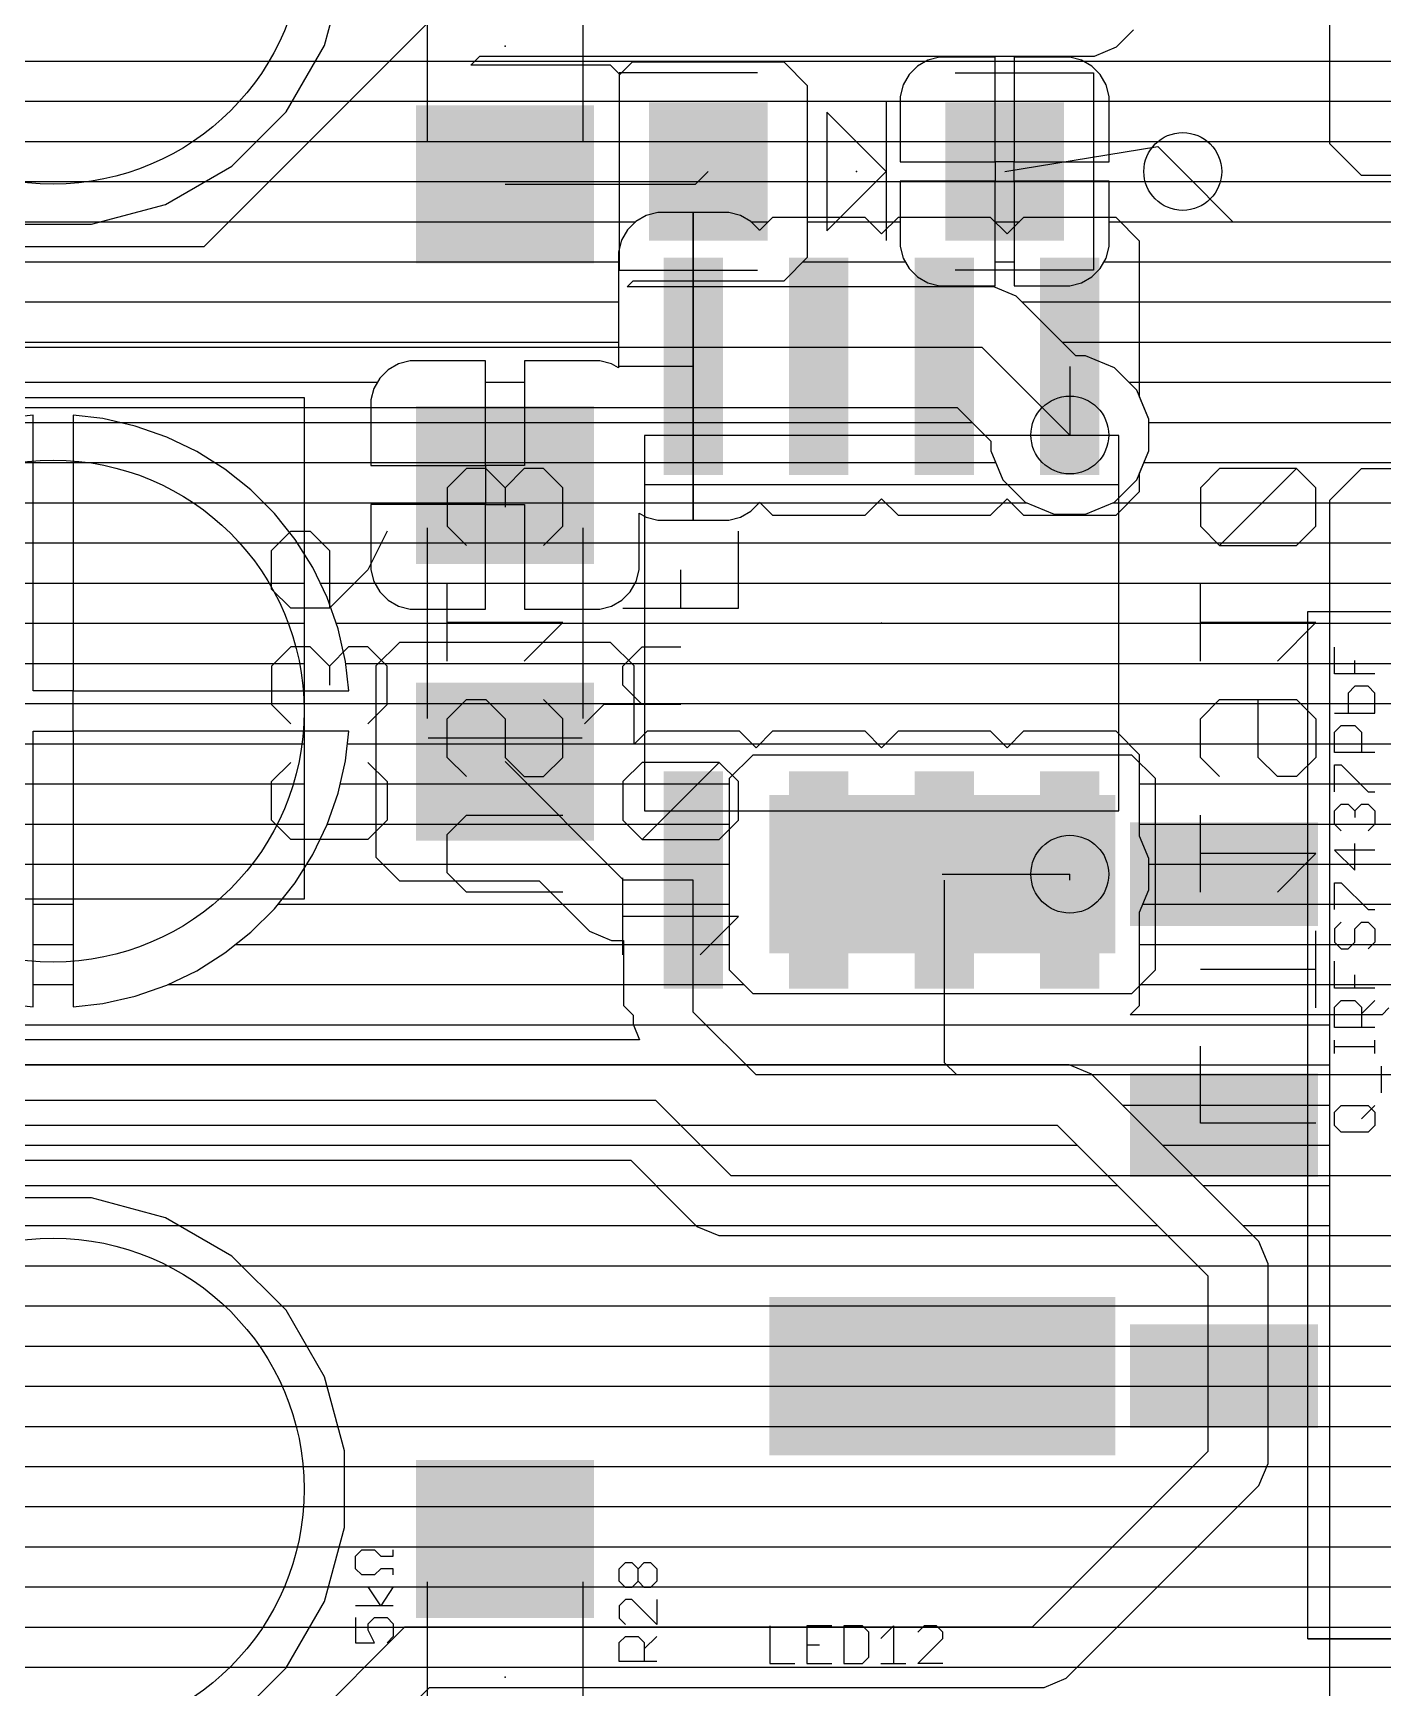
# Model space of a CAD drawing. Extents: x -0.64 to 6, y -0.15 to 7.8.
# Drawn here: x 0.462 to 1, y 3.976 to 4.635 of the extents above; entities that cross this region are included whole.
import ezdxf

# ---------------------------------------------------------------- set-up
doc = ezdxf.new("R2010")
doc.units = 0
for name, color, linetype in [('1', 22, 'CONTINUOUS'), ('16', 175, 'CONTINUOUS'), ('17', 82, 'CONTINUOUS'), ('18', 82, 'CONTINUOUS'), ('21', 253, 'CONTINUOUS'), ('23', 7, 'CONTINUOUS'), ('24', 7, 'CONTINUOUS'), ('25', 253, 'CONTINUOUS'), ('26', 253, 'CONTINUOUS'), ('27', 253, 'CONTINUOUS'), ('28', 253, 'CONTINUOUS'), ('51', 253, 'CONTINUOUS'), ('52', 253, 'CONTINUOUS')]:
    doc.layers.add(name, color=color, linetype=linetype)

# ---------------------------------------------------------------- blocks, each defined once
blk = doc.blocks.new('RECT')
blk.add_solid([(-0.5, -0.5), (0.5, -0.5), (-0.5, 0.5), (0.5, 0.5)])
blk = doc.blocks.new('ROUNDP')
blk.add_circle((0, 0), 0.5)
blk = doc.blocks.new('ROUNDV')
blk.add_circle((0, 0), 0.5)

msp = doc.modelspace()

# ---------------------------------------------------------------- linework, layer by layer
at = {"layer": '1'}
for p, q in [((0.9785, 5.098906), (0.9785, 4.591094)), ((0.63, 4.65), (0.53, 4.55)), ((0.893595, 4.629654), (0.900346, 4.636405)), ((0.884774, 4.626), (0.893595, 4.629654)), ((0.306, 4.624), (0.604, 4.624)), ((0.636319, 4.622378), (0.639941, 4.626)), ((0.69206, 4.622378), (0.636319, 4.622378)), ((0.637941, 4.624), (0.81791, 4.624)), ((0.639941, 4.626), (0.884774, 4.626)), ((0.695787, 4.618651), (0.69206, 4.622378)), ((0.700695, 4.623559), (0.695787, 4.618651)), ((0.761194, 4.623559), (0.700695, 4.623559)), ((0.770567, 4.614186), (0.761194, 4.623559)), ((0.818485, 4.624332), (0.814381, 4.621963)), ((0.823063, 4.625559), (0.818485, 4.624332)), ((0.845244, 4.625559), (0.823063, 4.625559)), ((0.845244, 4.583812), (0.845244, 4.625559)), ((0.845244, 4.624), (0.852866, 4.624)), ((0.852866, 4.625559), (0.852866, 4.583812)), ((0.875047, 4.625559), (0.852866, 4.625559)), ((0.879625, 4.624332), (0.875047, 4.625559)), ((0.883729, 4.621963), (0.879625, 4.624332)), ((0.880201, 4.624), (0.9785, 4.624)), ((0.811029, 4.618611), (0.80866, 4.614507)), ((0.814381, 4.621963), (0.811029, 4.618611)), ((0.887081, 4.618611), (0.883729, 4.621963)), ((0.88945, 4.614507), (0.887081, 4.618611)), ((0.770567, 4.545813), (0.770567, 4.614186)), ((0.80866, 4.614507), (0.807433, 4.609929)), ((0.807433, 4.609929), (0.807433, 4.583811)), ((0.890677, 4.609929), (0.88945, 4.614507)), ((0.890677, 4.583811), (0.890677, 4.609929)), ((0.322, 4.608), (0.588, 4.608)), ((0.770567, 4.608), (0.807433, 4.608)), ((0.845244, 4.608), (0.852866, 4.608)), ((0.890677, 4.608), (0.9785, 4.608)), ((0.338, 4.592), (0.572, 4.592)), ((0.770567, 4.592), (0.807433, 4.592)), ((0.845244, 4.592), (0.852866, 4.592)), ((0.849055, 4.58), (0.91, 4.59)), ((0.890677, 4.592), (0.9785, 4.592)), ((0.91, 4.59), (0.92, 4.58)), ((0.9785, 4.591094), (0.991094, 4.5785)), ((0.807433, 4.583811), (0.845243, 4.583811)), ((0.845243, 4.583811), (0.845243, 4.576189)), ((0.852866, 4.583812), (0.845244, 4.583812)), ((0.852867, 4.576189), (0.852867, 4.583811)), ((0.852867, 4.583811), (0.890677, 4.583811)), ((0.354, 4.576), (0.556, 4.576)), ((0.725827, 4.574882), (0.730945, 4.58)), ((0.770567, 4.576), (0.807433, 4.576)), ((0.845243, 4.576189), (0.807433, 4.576189)), ((0.807433, 4.576189), (0.807433, 4.550071)), ((0.845244, 4.534441), (0.845244, 4.576188)), ((0.845244, 4.576188), (0.852866, 4.576188)), ((0.845244, 4.576), (0.852866, 4.576)), ((0.852866, 4.576188), (0.852866, 4.534441)), ((0.890677, 4.576189), (0.852867, 4.576189)), ((0.890677, 4.550071), (0.890677, 4.576189)), ((0.890677, 4.576), (1.398702, 4.576)), ((0.991094, 4.5785), (1.400997, 4.5785)), ((0.65, 4.574882), (0.725827, 4.574882)), ((0.37, 4.56), (0.54, 4.56)), ((0.770567, 4.56), (0.807433, 4.56)), ((0.845244, 4.56), (0.852866, 4.56)), ((0.890677, 4.56), (1.395386, 4.56)), ((0.53, 4.55), (0.38, 4.55)), ((0.807433, 4.550071), (0.80866, 4.545493)), ((0.88945, 4.545493), (0.890677, 4.550071)), ((0.761194, 4.536441), (0.770567, 4.545813)), ((0.768753, 4.544), (0.809522, 4.544)), ((0.80866, 4.545493), (0.811029, 4.541389)), ((0.845244, 4.544), (0.852866, 4.544)), ((0.887081, 4.541389), (0.88945, 4.545493)), ((0.888588, 4.544), (1.395386, 4.544)), ((0.698674, 4.534), (0.701116, 4.536441)), ((0.701116, 4.536441), (0.761194, 4.536441)), ((0.811029, 4.541389), (0.814381, 4.538037)), ((0.814381, 4.538037), (0.818485, 4.535668)), ((0.879625, 4.535668), (0.883729, 4.538037)), ((0.883729, 4.538037), (0.887081, 4.541389)), ((0.844774, 4.534), (0.698674, 4.534)), ((0.818485, 4.535668), (0.823063, 4.534441)), ((0.823063, 4.534441), (0.845244, 4.534441)), ((0.853595, 4.530346), (0.844774, 4.534)), ((0.852866, 4.534441), (0.875047, 4.534441)), ((0.877441, 4.5065), (0.853595, 4.530346)), ((0.875047, 4.534441), (0.879625, 4.535668)), ((0.855941, 4.528), (1.437133, 4.528)), ((0.871941, 4.512), (1.395386, 4.512)), ((0.16, 4.51), (0.84, 4.51)), ((0.84, 4.51), (0.875, 4.475)), ((0.881266, 4.5065), (0.877441, 4.5065)), ((0.892843, 4.501704), (0.881266, 4.5065)), ((0.901704, 4.492843), (0.892843, 4.501704)), ((0.898548, 4.496), (1.395386, 4.496)), ((0.9065, 4.481266), (0.901704, 4.492843)), ((0.155226, 4.486), (0.830059, 4.486)), ((0.830059, 4.486), (0.8435, 4.472559)), ((0.462, 4.482845), (0.450203, 4.481516)), ((0.462, 4.373), (0.462, 4.482845)), ((0.462, 4.48), (0.478, 4.48)), ((0.478, 4.482845), (0.478, 4.373)), ((0.489797, 4.481516), (0.478, 4.482845)), ((0.502718, 4.478567), (0.489797, 4.481516)), ((0.496439, 4.48), (0.836059, 4.48)), ((0.515228, 4.474189), (0.502718, 4.478567)), ((0.9065, 4.468734), (0.9065, 4.481266)), ((0.9065, 4.48), (1.402616, 4.48)), ((0.527169, 4.468439), (0.515228, 4.474189)), ((0.8435, 4.472559), (0.8435, 4.468734)), ((0.462, 4.464), (0.478, 4.464)), ((0.538391, 4.461388), (0.527169, 4.468439)), ((0.534233, 4.464), (0.845461, 4.464)), ((0.8435, 4.468734), (0.848296, 4.457157)), ((0.901704, 4.457157), (0.9065, 4.468734)), ((0.904539, 4.464), (1.579, 4.464)), ((0.548753, 4.453124), (0.538391, 4.461388)), ((0.991094, 4.4615), (0.9785, 4.448906)), ((1.448906, 4.4615), (0.991094, 4.4615)), ((0.558124, 4.443753), (0.548753, 4.453124)), ((0.848296, 4.457157), (0.857157, 4.448296)), ((0.892843, 4.448296), (0.901704, 4.457157)), ((0.462, 4.448), (0.478, 4.448)), ((0.553877, 4.448), (0.85787, 4.448)), ((0.857157, 4.448296), (0.868734, 4.4435)), ((0.881266, 4.4435), (0.892843, 4.448296)), ((0.89213, 4.448), (0.9785, 4.448)), ((0.9785, 4.448906), (0.9785, 3.941094)), ((0.566388, 4.433391), (0.558124, 4.443753)), ((0.868734, 4.4435), (0.881266, 4.4435)), ((0.462, 4.432), (0.478, 4.432)), ((0.573439, 4.422169), (0.566388, 4.433391)), ((0.567262, 4.432), (0.9785, 4.432)), ((0.579189, 4.410228), (0.573439, 4.422169)), ((0.462, 4.416), (0.478, 4.416)), ((0.57641, 4.416), (0.9785, 4.416)), ((0.583567, 4.397718), (0.579189, 4.410228)), ((0.462, 4.4), (0.478, 4.4)), ((0.582768, 4.4), (0.9785, 4.4)), ((0.586516, 4.384797), (0.583567, 4.397718)), ((0.587845, 4.373), (0.586516, 4.384797)), ((0.462, 4.384), (0.478, 4.384)), ((0.586606, 4.384), (0.9785, 4.384)), ((0.478, 4.373), (0.462, 4.373)), ((0.478, 4.357), (0.478, 4.373)), ((0.478, 4.373), (0.587845, 4.373)), ((0.478, 4.368), (0.9785, 4.368)), ((0.462, 4.247155), (0.462, 4.356999)), ((0.462, 4.356999), (0.478, 4.356999)), ((0.462, 4.352), (0.478, 4.352)), ((0.587845, 4.357), (0.478, 4.357)), ((0.478, 4.356999), (0.478, 4.247155)), ((0.586516, 4.345203), (0.587845, 4.357)), ((0.587282, 4.352), (0.9785, 4.352)), ((0.583567, 4.332282), (0.586516, 4.345203)), ((0.748687, 4.347496), (0.739315, 4.338123)), ((0.899738, 4.347496), (0.748687, 4.347496)), ((0.90911, 4.338123), (0.899738, 4.347496)), ((0.462, 4.336), (0.478, 4.336)), ((0.579189, 4.319772), (0.583567, 4.332282)), ((0.584415, 4.336), (0.739315, 4.336)), ((0.739315, 4.338123), (0.739315, 4.261876)), ((0.90911, 4.261876), (0.90911, 4.338123)), ((0.90911, 4.336), (0.9785, 4.336)), ((0.462, 4.32), (0.478, 4.32)), ((0.573439, 4.307831), (0.579189, 4.319772)), ((0.579269, 4.32), (0.739315, 4.32)), ((0.90911, 4.32), (0.9785, 4.32)), ((0.566388, 4.296609), (0.573439, 4.307831)), ((0.462, 4.304), (0.478, 4.304)), ((0.571032, 4.304), (0.739315, 4.304)), ((0.824213, 4.3), (0.875, 4.3)), ((0.90911, 4.304), (0.9785, 4.304)), ((0.558124, 4.286247), (0.566388, 4.296609)), ((0.462, 4.288), (0.478, 4.288)), ((0.548753, 4.276876), (0.558124, 4.286247)), ((0.559522, 4.288), (0.739315, 4.288)), ((0.90911, 4.288), (0.9785, 4.288)), ((0.538391, 4.268612), (0.548753, 4.276876)), ((0.462, 4.272), (0.478, 4.272)), ((0.527169, 4.261561), (0.538391, 4.268612)), ((0.542639, 4.272), (0.739315, 4.272)), ((0.90911, 4.272), (0.9785, 4.272)), ((0.515228, 4.25581), (0.527169, 4.261561)), ((0.739315, 4.261876), (0.748687, 4.252504)), ((0.899738, 4.252504), (0.90911, 4.261876)), ((0.462, 4.256), (0.478, 4.256)), ((0.502718, 4.251433), (0.515228, 4.25581)), ((0.515621, 4.256), (0.745191, 4.256)), ((0.903234, 4.256), (0.9785, 4.256)), ((0.450203, 4.248484), (0.462, 4.247155)), ((0.478, 4.247155), (0.489797, 4.248484)), ((0.489797, 4.248484), (0.502718, 4.251433)), ((0.748687, 4.252504), (0.899738, 4.252504)), ((0.043089, 4.24), (0.9785, 4.24)), ((0.04307, 4.224), (0.9785, 4.224)), ((0.874774, 4.224), (0.385226, 4.224)), ((0.883595, 4.220346), (0.874774, 4.224)), ((0.950346, 4.153595), (0.883595, 4.220346)), ((0.895941, 4.208), (0.9785, 4.208)), ((0.39, 4.2), (0.87, 4.2)), ((0.87, 4.2), (0.93, 4.14)), ((0.382, 4.192), (0.878, 4.192)), ((0.911941, 4.192), (0.9785, 4.192)), ((0.366, 4.176), (0.894, 4.176)), ((0.927941, 4.176), (0.9785, 4.176)), ((0.35, 4.16), (0.91, 4.16)), ((0.943941, 4.16), (0.9785, 4.16)), ((0.954, 4.144774), (0.950346, 4.153595)), ((0.334, 4.144), (0.926, 4.144)), ((0.954, 4.065226), (0.954, 4.144774)), ((0.954, 4.144), (0.9785, 4.144)), ((0.93, 4.14), (0.93, 4.07)), ((0.318, 4.128), (0.93, 4.128)), ((0.954, 4.128), (0.9785, 4.128)), ((0.302, 4.112), (0.93, 4.112)), ((0.954, 4.112), (0.9785, 4.112)), ((0.29, 4.096), (0.93, 4.096)), ((0.954, 4.096), (0.9785, 4.096)), ((0.29, 4.08), (0.93, 4.08)), ((0.954, 4.08), (0.9785, 4.08)), ((0.93, 4.07), (0.86, 4)), ((0.29, 4.064), (0.924, 4.064)), ((0.950346, 4.056405), (0.954, 4.065226)), ((0.953492, 4.064), (0.9785, 4.064)), ((0.880346, 3.986405), (0.950346, 4.056405)), ((0.29, 4.048), (0.908, 4.048)), ((0.941941, 4.048), (0.9785, 4.048)), ((0.29, 4.032), (0.892, 4.032)), ((0.925941, 4.032), (0.9785, 4.032)), ((0.29, 4.016), (0.876, 4.016)), ((0.909941, 4.016), (0.9785, 4.016)), ((0.3, 4), (0.86, 4)), ((0.61, 4), (0.54, 3.93)), ((0.86, 4), (0.61, 4)), ((0.893941, 4), (0.9785, 4)), ((0.316, 3.984), (0.594, 3.984)), ((0.873595, 3.979654), (0.880346, 3.986405)), ((0.877941, 3.984), (0.9785, 3.984)), ((0.616319, 3.972378), (0.619941, 3.976)), ((0.619941, 3.976), (0.864774, 3.976)), ((0.864774, 3.976), (0.873595, 3.979654))]:
    msp.add_line(p, q, dxfattribs=at)
at = {"layer": '16'}
for p, q in [((0.578095, 4.630226), (0.586, 4.659728)), ((0.562823, 4.603774), (0.578095, 4.630226)), ((0.5745, 4.624), (3.266, 4.624)), ((0.541226, 4.582177), (0.562823, 4.603774)), ((0.565263, 4.608), (3.266, 4.608)), ((0.551049, 4.592), (3.266, 4.592)), ((0.514774, 4.566905), (0.541226, 4.582177)), ((0.530527, 4.576), (3.266, 4.576)), ((0.92, 4.58), (0.94, 4.56)), ((0.485272, 4.559), (0.514774, 4.566905)), ((0.710819, 4.563669), (0.706241, 4.562443)), ((0.724999, 4.563669), (0.710819, 4.563669)), ((0.724999, 4.502363), (0.724999, 4.563669)), ((0.739181, 4.563669), (0.725, 4.563669)), ((0.725, 4.563669), (0.725, 4.502363)), ((0.743759, 4.562443), (0.739181, 4.563669)), ((0.454728, 4.559), (0.485272, 4.559)), ((0.489004, 4.56), (0.702064, 4.56)), ((0.698785, 4.556721), (0.696416, 4.552617)), ((0.702137, 4.560073), (0.698785, 4.556721)), ((0.706241, 4.562443), (0.702137, 4.560073)), ((0.724999, 4.56), (0.725, 4.56)), ((0.747863, 4.560073), (0.743759, 4.562443)), ((0.751215, 4.556721), (0.747863, 4.560073)), ((0.747936, 4.56), (0.754892, 4.56)), ((0.751361, 4.556468), (0.751215, 4.556721)), ((0.756562, 4.561669), (0.751361, 4.556468)), ((0.793438, 4.561669), (0.756562, 4.561669)), ((0.8, 4.555108), (0.793438, 4.561669)), ((0.795108, 4.56), (0.804892, 4.56)), ((0.806562, 4.561669), (0.8, 4.555108)), ((0.843438, 4.561669), (0.806562, 4.561669)), ((0.85, 4.555108), (0.843438, 4.561669)), ((0.845108, 4.56), (0.854892, 4.56)), ((0.856562, 4.561669), (0.85, 4.555108)), ((0.893438, 4.561669), (0.856562, 4.561669)), ((0.902811, 4.552297), (0.893438, 4.561669)), ((0.895108, 4.56), (3.266, 4.56)), ((0.696416, 4.552617), (0.695189, 4.548039)), ((0.902811, 4.490172), (0.902811, 4.552297)), ((0.074, 4.544), (0.695189, 4.544)), ((0.695189, 4.548039), (0.695189, 4.502363)), ((0.724999, 4.544), (0.725, 4.544)), ((0.902811, 4.544), (3.266, 4.544)), ((0.074, 4.528), (0.695189, 4.528)), ((0.724999, 4.528), (0.725, 4.528)), ((0.902811, 4.528), (3.266, 4.528)), ((0.074, 4.512), (0.695189, 4.512)), ((0.724999, 4.512), (0.725, 4.512)), ((0.902811, 4.512), (3.266, 4.512)), ((0.612197, 4.504614), (0.607619, 4.503387)), ((0.642252, 4.504614), (0.612197, 4.504614)), ((0.642252, 4.462867), (0.642252, 4.504614)), ((0.687803, 4.504614), (0.657748, 4.504614)), ((0.657748, 4.504614), (0.657748, 4.462867)), ((0.692381, 4.503387), (0.687803, 4.504614)), ((0.600163, 4.497666), (0.597794, 4.493562)), ((0.603515, 4.501018), (0.600163, 4.497666)), ((0.607619, 4.503387), (0.603515, 4.501018)), ((0.695189, 4.501766), (0.692381, 4.503387)), ((0.695189, 4.502363), (0.724999, 4.502363)), ((0.724999, 4.502361), (0.695189, 4.502361)), ((0.695189, 4.502361), (0.695189, 4.501766)), ((0.725, 4.502363), (0.724999, 4.502363)), ((0.724999, 4.502363), (0.724999, 4.502361)), ((0.724999, 4.441055), (0.724999, 4.502361)), ((0.724999, 4.502361), (0.725, 4.502361)), ((0.725, 4.502361), (0.725, 4.441055)), ((0.875, 4.502362), (0.875, 4.475)), ((0.074, 4.496), (0.599201, 4.496)), ((0.597794, 4.493562), (0.596567, 4.488984)), ((0.642252, 4.496), (0.657748, 4.496)), ((0.724999, 4.496), (0.725, 4.496)), ((0.902811, 4.496), (3.266, 4.496)), ((0.09, 4.49), (0.57, 4.49)), ((0.57, 4.49), (0.57, 4.29)), ((0.596567, 4.488984), (0.596567, 4.462866)), ((0.9065, 4.481266), (0.902811, 4.490172)), ((0.09, 4.48), (0.57, 4.48)), ((0.462, 4.482845), (0.450203, 4.481516)), ((0.462, 4.373), (0.462, 4.482845)), ((0.462, 4.48), (0.478, 4.48)), ((0.478, 4.482845), (0.478, 4.373)), ((0.489797, 4.481516), (0.478, 4.482845)), ((0.502718, 4.478567), (0.489797, 4.481516)), ((0.496439, 4.48), (0.596567, 4.48)), ((0.515228, 4.474189), (0.502718, 4.478567)), ((0.642252, 4.48), (0.657748, 4.48)), ((0.724999, 4.48), (0.725, 4.48)), ((0.9065, 4.468734), (0.9065, 4.481266)), ((0.9065, 4.48), (3.266, 4.48)), ((0.527169, 4.468439), (0.515228, 4.474189)), ((0.09, 4.464), (0.57, 4.464)), ((0.462, 4.464), (0.478, 4.464)), ((0.538391, 4.461388), (0.527169, 4.468439)), ((0.534233, 4.464), (0.596567, 4.464)), ((0.642252, 4.464), (0.657748, 4.464)), ((0.724999, 4.464), (0.725, 4.464)), ((0.902811, 4.459828), (0.9065, 4.468734)), ((0.904539, 4.464), (3.266, 4.464)), ((0.548753, 4.453124), (0.538391, 4.461388)), ((0.596567, 4.462866), (0.642251, 4.462866)), ((0.642251, 4.462866), (0.642251, 4.44737)), ((0.657748, 4.462867), (0.642252, 4.462867)), ((0.902811, 4.452428), (0.902811, 4.459828)), ((0.558124, 4.443753), (0.548753, 4.453124)), ((0.893438, 4.443055), (0.902811, 4.452428)), ((0.09, 4.448), (0.57, 4.448)), ((0.462, 4.448), (0.478, 4.448)), ((0.553877, 4.448), (0.642251, 4.448)), ((0.642251, 4.44737), (0.596567, 4.44737)), ((0.596567, 4.44737), (0.596567, 4.421252)), ((0.642252, 4.405622), (0.642252, 4.447369)), ((0.642252, 4.447369), (0.657748, 4.447369)), ((0.657748, 4.447369), (0.657748, 4.405622)), ((0.724999, 4.448), (0.725, 4.448)), ((0.743759, 4.442282), (0.747863, 4.444651)), ((0.747863, 4.444651), (0.751215, 4.448003)), ((0.751212, 4.448), (0.751617, 4.448)), ((0.751215, 4.448003), (0.751361, 4.448256)), ((0.751361, 4.448256), (0.756562, 4.443055)), ((0.793438, 4.443055), (0.8, 4.449617)), ((0.798383, 4.448), (0.801617, 4.448)), ((0.8, 4.449617), (0.806562, 4.443055)), ((0.843438, 4.443055), (0.85, 4.449617)), ((0.848383, 4.448), (0.851617, 4.448)), ((0.85, 4.449617), (0.856562, 4.443055)), ((0.898383, 4.448), (3.266, 4.448)), ((0.566388, 4.433391), (0.558124, 4.443753)), ((0.703433, 4.421252), (0.703433, 4.443903)), ((0.703433, 4.443903), (0.706241, 4.442282)), ((0.706241, 4.442282), (0.710819, 4.441055)), ((0.710819, 4.441055), (0.724999, 4.441055)), ((0.725, 4.441055), (0.739181, 4.441055)), ((0.739181, 4.441055), (0.743759, 4.442282)), ((0.756562, 4.443055), (0.793438, 4.443055)), ((0.806562, 4.443055), (0.843438, 4.443055)), ((0.856562, 4.443055), (0.893438, 4.443055)), ((0.09, 4.432), (0.57, 4.432)), ((0.462, 4.432), (0.478, 4.432)), ((0.573439, 4.422169), (0.566388, 4.433391)), ((0.567262, 4.432), (0.596567, 4.432)), ((0.642252, 4.432), (0.657748, 4.432)), ((0.703433, 4.432), (3.266, 4.432)), ((0.579189, 4.410228), (0.573439, 4.422169)), ((0.596567, 4.421252), (0.597794, 4.416674)), ((0.702206, 4.416674), (0.703433, 4.421252)), ((0.09, 4.416), (0.57, 4.416)), ((0.462, 4.416), (0.478, 4.416)), ((0.57641, 4.416), (0.598183, 4.416)), ((0.597794, 4.416674), (0.600163, 4.41257)), ((0.600163, 4.41257), (0.603515, 4.409218)), ((0.642252, 4.416), (0.657748, 4.416)), ((0.696485, 4.409218), (0.699837, 4.41257)), ((0.699837, 4.41257), (0.702206, 4.416674)), ((0.701817, 4.416), (3.266, 4.416)), ((0.583567, 4.397718), (0.579189, 4.410228)), ((0.603515, 4.409218), (0.607619, 4.406849)), ((0.607619, 4.406849), (0.612197, 4.405622)), ((0.612197, 4.405622), (0.642252, 4.405622)), ((0.657748, 4.405622), (0.687803, 4.405622)), ((0.687803, 4.405622), (0.692381, 4.406849)), ((0.692381, 4.406849), (0.696485, 4.409218)), ((0.09, 4.4), (0.57, 4.4)), ((0.462, 4.4), (0.478, 4.4)), ((0.582768, 4.4), (3.266, 4.4)), ((0.586516, 4.384797), (0.583567, 4.397718)), ((0.607939, 4.392378), (0.598567, 4.383005)), ((0.69206, 4.392378), (0.607939, 4.392378)), ((0.701433, 4.383005), (0.69206, 4.392378)), ((0.587845, 4.373), (0.586516, 4.384797)), ((0.09, 4.384), (0.57, 4.384)), ((0.462, 4.384), (0.478, 4.384)), ((0.586606, 4.384), (0.599562, 4.384)), ((0.598567, 4.383005), (0.598567, 4.306758)), ((0.700438, 4.384), (3.266, 4.384)), ((0.701433, 4.351816), (0.701433, 4.383005)), ((0.478, 4.373), (0.462, 4.373)), ((0.478, 4.357), (0.478, 4.373)), ((0.478, 4.373), (0.587845, 4.373)), ((0.09, 4.368), (0.57, 4.368)), ((0.478, 4.368), (0.598567, 4.368)), ((0.701433, 4.368), (3.266, 4.368)), ((0.09, 4.352), (0.57, 4.352)), ((0.462, 4.247155), (0.462, 4.356999)), ((0.462, 4.356999), (0.478, 4.356999)), ((0.462, 4.352), (0.478, 4.352)), ((0.587845, 4.357), (0.478, 4.357)), ((0.478, 4.356999), (0.478, 4.247155)), ((0.586516, 4.345203), (0.587845, 4.357)), ((0.587282, 4.352), (0.598567, 4.352)), ((0.706562, 4.356945), (0.701433, 4.351816)), ((0.701433, 4.352), (0.701617, 4.352)), ((0.743438, 4.356945), (0.706562, 4.356945)), ((0.75, 4.350383), (0.743438, 4.356945)), ((0.748383, 4.352), (0.751617, 4.352)), ((0.756562, 4.356945), (0.75, 4.350383)), ((0.793438, 4.356945), (0.756562, 4.356945)), ((0.8, 4.350383), (0.793438, 4.356945)), ((0.798383, 4.352), (0.801617, 4.352)), ((0.806562, 4.356945), (0.8, 4.350383)), ((0.843438, 4.356945), (0.806562, 4.356945)), ((0.85, 4.350383), (0.843438, 4.356945)), ((0.848383, 4.352), (0.851617, 4.352)), ((0.856562, 4.356945), (0.85, 4.350383)), ((0.893438, 4.356945), (0.856562, 4.356945)), ((0.902811, 4.347572), (0.893438, 4.356945)), ((0.898383, 4.352), (2.084688, 4.352)), ((0.583567, 4.332282), (0.586516, 4.345203)), ((0.902811, 4.315172), (0.902811, 4.347572)), ((0.697244, 4.297638), (0.65, 4.344882)), ((0.09, 4.336), (0.57, 4.336)), ((0.462, 4.336), (0.478, 4.336)), ((0.579189, 4.319772), (0.583567, 4.332282)), ((0.584415, 4.336), (0.598567, 4.336)), ((0.902811, 4.336), (2.063786, 4.336)), ((0.09, 4.32), (0.57, 4.32)), ((0.462, 4.32), (0.478, 4.32)), ((0.573439, 4.307831), (0.579189, 4.319772)), ((0.579269, 4.32), (0.598567, 4.32)), ((0.902811, 4.32), (2.055067, 4.32)), ((0.9065, 4.306266), (0.902811, 4.315172)), ((0.566388, 4.296609), (0.573439, 4.307831)), ((0.598567, 4.306758), (0.607939, 4.297386)), ((0.9065, 4.293734), (0.9065, 4.306266)), ((0.09, 4.304), (0.57, 4.304)), ((0.462, 4.304), (0.478, 4.304)), ((0.571032, 4.304), (0.601325, 4.304)), ((0.875, 4.297638), (0.875, 4.3)), ((0.9065, 4.304), (2.0515, 4.304)), ((0.558124, 4.286247), (0.566388, 4.296609)), ((0.607939, 4.297386), (0.663555, 4.297386)), ((0.663555, 4.297386), (0.683649, 4.277292)), ((0.725, 4.297638), (0.697244, 4.297638)), ((0.725, 4.245), (0.725, 4.297638)), ((0.825, 4.297638), (0.825, 4.225)), ((0.902811, 4.284828), (0.9065, 4.293734)), ((0.57, 4.29), (0.103941, 4.29)), ((0.462, 4.288), (0.478, 4.288)), ((0.548753, 4.276876), (0.558124, 4.286247)), ((0.559522, 4.288), (0.672941, 4.288)), ((0.904125, 4.288), (2.051754, 4.288)), ((0.902811, 4.247703), (0.902811, 4.284828)), ((0.538391, 4.268612), (0.548753, 4.276876)), ((0.683649, 4.277292), (0.69247, 4.273638)), ((0.69247, 4.273638), (0.697189, 4.273638)), ((0.697189, 4.273638), (0.697189, 4.247703)), ((0.462, 4.272), (0.478, 4.272)), ((0.527169, 4.261561), (0.538391, 4.268612)), ((0.542639, 4.272), (0.697189, 4.272)), ((0.902811, 4.272), (2.058381, 4.272)), ((0.515228, 4.25581), (0.527169, 4.261561)), ((0.462, 4.256), (0.478, 4.256)), ((0.502718, 4.251433), (0.515228, 4.25581)), ((0.515621, 4.256), (0.697189, 4.256)), ((0.902811, 4.256), (2.071786, 4.256)), ((0.450203, 4.248484), (0.462, 4.247155)), ((0.478, 4.247155), (0.489797, 4.248484)), ((0.489797, 4.248484), (0.502718, 4.251433)), ((0.697189, 4.247703), (0.701, 4.243892)), ((0.899107, 4.244), (0.902811, 4.247703)), ((1.002157, 4.246704), (0.999452, 4.244)), ((0.153941, 4.24), (0.701094, 4.24)), ((0.701, 4.243892), (0.701, 4.240226)), ((0.701, 4.240226), (0.703579, 4.234)), ((0.75, 4.22), (0.725, 4.245)), ((0.999452, 4.244), (0.899107, 4.244)), ((0.703579, 4.234), (0.159941, 4.234)), ((0.83, 4.22), (0.75, 4.22)), ((0.825, 4.225), (0.83, 4.22)), ((1.02, 4.22), (0.83, 4.22)), ((0.15, 4.21), (0.71, 4.21)), ((0.71, 4.21), (0.74, 4.18)), ((0.145226, 4.186), (0.700059, 4.186)), ((0.700059, 4.186), (0.719654, 4.166405)), ((0.044, 4.176), (0.710059, 4.176)), ((0.74, 4.18), (1.464, 4.18)), ((0.485272, 4.171), (0.454728, 4.171)), ((0.514774, 4.163095), (0.485272, 4.171)), ((0.541226, 4.147823), (0.514774, 4.163095)), ((0.719654, 4.166405), (0.726405, 4.159654)), ((0.520134, 4.16), (0.726059, 4.16)), ((0.726405, 4.159654), (0.735226, 4.156)), ((0.735226, 4.156), (1.454059, 4.156)), ((0.562823, 4.126226), (0.541226, 4.147823)), ((0.545049, 4.144), (1.466059, 4.144)), ((0.561049, 4.128), (1.482059, 4.128)), ((0.578095, 4.099774), (0.562823, 4.126226)), ((0.571036, 4.112), (1.498059, 4.112)), ((0.586, 4.070272), (0.578095, 4.099774)), ((0.579106, 4.096), (1.514059, 4.096)), ((0.583393, 4.08), (1.530059, 4.08)), ((0.586, 4.039728), (0.586, 4.070272)), ((0.586, 4.064), (1.546059, 4.064)), ((0.586, 4.048), (1.562059, 4.048)), ((0.578095, 4.010226), (0.586, 4.039728)), ((0.583929, 4.032), (1.578059, 4.032)), ((0.579642, 4.016), (1.594059, 4.016)), ((0.562823, 3.983774), (0.578095, 4.010226)), ((0.572191, 4), (1.599946, 4)), ((0.541226, 3.962177), (0.562823, 3.983774)), ((0.562953, 3.984), (3.266, 3.984))]:
    msp.add_line(p, q, dxfattribs=at)
at = {"layer": '21'}
for p, q in [((0.75063, 4.61937), (0.695512, 4.61937)), ((0.695512, 4.61937), (0.695512, 4.54063)), ((0.82937, 4.61937), (0.884488, 4.61937)), ((0.884488, 4.61937), (0.884488, 4.54063)), ((0.801811, 4.58), (0.778189, 4.603622)), ((0.778189, 4.603622), (0.778189, 4.556378)), ((0.801811, 4.607559), (0.801811, 4.58)), ((0.778189, 4.556378), (0.801811, 4.58)), ((0.801811, 4.58), (0.801811, 4.552441)), ((0.695512, 4.54063), (0.75063, 4.54063)), ((0.884488, 4.54063), (0.82937, 4.54063)), ((0.969882, 3.995276), (0.969882, 4.404724)), ((0.969882, 4.404724), (1.025, 4.404724)), ((0.969882, 3.995276), (1.025, 3.995276))]:
    msp.add_line(p, q, dxfattribs=at)
at = {"layer": '23'}
for p in [(0.65, 4.63), (0.79, 4.58), (0.65, 3.98)]:
    msp.add_point(p, dxfattribs=at)
at = {"layer": '24'}
for p in [(0.65, 4.4), (0.8, 4.4)]:
    msp.add_point(p, dxfattribs=at)
at = {"layer": '25'}
for p, q in [((0.695487, 4.023274), (0.697989, 4.025776)), ((0.695487, 4.018269), (0.695487, 4.023274)), ((0.697989, 4.025776), (0.700492, 4.025776)), ((0.700492, 4.025776), (0.702994, 4.023274)), ((0.702994, 4.023274), (0.705496, 4.025776)), ((0.702994, 4.018269), (0.702994, 4.023274)), ((0.705496, 4.025776), (0.707998, 4.025776)), ((0.707998, 4.025776), (0.7105, 4.023274)), ((0.7105, 4.023274), (0.7105, 4.018269)), ((0.697989, 4.015767), (0.695487, 4.018269)), ((0.700492, 4.015767), (0.697989, 4.015767)), ((0.702994, 4.018269), (0.700492, 4.015767)), ((0.705496, 4.015767), (0.702994, 4.018269)), ((0.707998, 4.015767), (0.705496, 4.015767)), ((0.7105, 4.018269), (0.707998, 4.015767)), ((0.697989, 4.011043), (0.695487, 4.008541)), ((0.700492, 4.011043), (0.697989, 4.011043)), ((0.7105, 4.001035), (0.700492, 4.011043)), ((0.7105, 4.011043), (0.7105, 4.001035)), ((0.695487, 4.008541), (0.695487, 4.003537)), ((0.695487, 4.003537), (0.697989, 4.001035)), ((0.695487, 3.993809), (0.697989, 3.996311)), ((0.697989, 3.996311), (0.702994, 3.996311)), ((0.702994, 3.996311), (0.705496, 3.993809)), ((0.705496, 3.991306), (0.7105, 3.996311)), ((0.7555, 4.000513), (0.7555, 3.9855)), ((0.780241, 4.000513), (0.770233, 4.000513)), ((0.770233, 4.000513), (0.770233, 3.9855)), ((0.784965, 4.000513), (0.784965, 3.9855)), ((0.792471, 4.000513), (0.784965, 4.000513)), ((0.794974, 3.998011), (0.792471, 4.000513)), ((0.794974, 3.988002), (0.794974, 3.998011)), ((0.799698, 3.995508), (0.804702, 4.000513)), ((0.804702, 4.000513), (0.804702, 3.9855)), ((0.816932, 4.000513), (0.81443, 3.998011)), ((0.821937, 4.000513), (0.816932, 4.000513)), ((0.824439, 3.998011), (0.821937, 4.000513)), ((0.824439, 3.995508), (0.824439, 3.998011)), ((0.695487, 3.986302), (0.695487, 3.993809)), ((0.705496, 3.993809), (0.705496, 3.986302)), ((0.770233, 3.993006), (0.775237, 3.993006)), ((0.81443, 3.9855), (0.824439, 3.995508)), ((0.7105, 3.986302), (0.695487, 3.986302)), ((0.7555, 3.9855), (0.765508, 3.9855)), ((0.770233, 3.9855), (0.780241, 3.9855)), ((0.784965, 3.9855), (0.792471, 3.9855)), ((0.792471, 3.9855), (0.794974, 3.988002)), ((0.799698, 3.9855), (0.809706, 3.9855)), ((0.824439, 3.9855), (0.81443, 3.9855))]:
    msp.add_line(p, q, dxfattribs=at)
at = {"layer": '26'}
for p, q in [((0.634673, 4.461653), (0.627, 4.45398)), ((0.642346, 4.461653), (0.634673, 4.461653)), ((0.65002, 4.45398), (0.642346, 4.461653)), ((0.657693, 4.461653), (0.65002, 4.45398)), ((0.665366, 4.461653), (0.657693, 4.461653)), ((0.673039, 4.45398), (0.665366, 4.461653)), ((0.627, 4.45398), (0.627, 4.438633)), ((0.65002, 4.45398), (0.65002, 4.446307)), ((0.673039, 4.438633), (0.673039, 4.45398)), ((0.627, 4.438633), (0.634673, 4.43096)), ((0.665366, 4.43096), (0.673039, 4.438633)), ((0.557, 4.42898), (0.564673, 4.436653)), ((0.564673, 4.436653), (0.572346, 4.436653)), ((0.572346, 4.436653), (0.58002, 4.42898)), ((0.603039, 4.436653), (0.595366, 4.421307)), ((0.557, 4.413634), (0.557, 4.42898)), ((0.58002, 4.42898), (0.58002, 4.405961)), ((0.595366, 4.421307), (0.58002, 4.405961)), ((0.564673, 4.405961), (0.557, 4.413634)), ((0.627, 4.384921), (0.627, 4.415614)), ((0.58002, 4.405961), (0.564673, 4.405961)), ((0.673039, 4.400267), (0.627, 4.400267)), ((0.657693, 4.384921), (0.673039, 4.400267)), ((0.564673, 4.390614), (0.557, 4.382941)), ((0.572346, 4.390614), (0.564673, 4.390614)), ((0.58002, 4.382941), (0.572346, 4.390614)), ((0.587693, 4.390614), (0.58002, 4.382941)), ((0.595366, 4.390614), (0.587693, 4.390614)), ((0.603039, 4.382941), (0.595366, 4.390614)), ((0.557, 4.382941), (0.557, 4.367594)), ((0.58002, 4.382941), (0.58002, 4.375268)), ((0.603039, 4.367594), (0.603039, 4.382941)), ((0.557, 4.367594), (0.564673, 4.359921)), ((0.595366, 4.359921), (0.603039, 4.367594)), ((0.627, 4.361901), (0.634673, 4.369575)), ((0.634673, 4.369575), (0.642346, 4.369575)), ((0.642346, 4.369575), (0.65002, 4.361901)), ((0.673039, 4.361901), (0.665366, 4.369575)), ((0.627, 4.346555), (0.627, 4.361901)), ((0.65002, 4.361901), (0.65002, 4.346555)), ((0.673039, 4.346555), (0.673039, 4.361901)), ((0.680712, 4.354228), (0.619327, 4.354228)), ((0.634673, 4.338882), (0.627, 4.346555)), ((0.65002, 4.346555), (0.657693, 4.338882)), ((0.665366, 4.338882), (0.673039, 4.346555)), ((0.557, 4.336902), (0.564673, 4.344575)), ((0.595366, 4.344575), (0.603039, 4.336902)), ((0.657693, 4.338882), (0.665366, 4.338882)), ((0.557, 4.321555), (0.557, 4.336902)), ((0.603039, 4.336902), (0.603039, 4.321555)), ((0.564673, 4.313882), (0.557, 4.321555)), ((0.603039, 4.321555), (0.595366, 4.313882)), ((0.627, 4.315862), (0.634673, 4.323535)), ((0.634673, 4.323535), (0.673039, 4.323535)), ((0.595366, 4.313882), (0.564673, 4.313882)), ((0.627, 4.300516), (0.627, 4.315862)), ((0.634673, 4.292843), (0.627, 4.300516)), ((0.673039, 4.292843), (0.634673, 4.292843))]:
    msp.add_line(p, q, dxfattribs=at)
at = {"layer": '27'}
for p, q in [((0.980486, 4.379846), (0.980486, 4.390521)), ((0.988493, 4.379846), (0.988493, 4.385184)), ((0.9965, 4.379846), (0.980486, 4.379846)), ((0.988493, 4.374868), (0.985824, 4.372199)), ((0.985824, 4.372199), (0.985824, 4.364192)), ((0.993831, 4.374868), (0.988493, 4.374868)), ((0.9965, 4.372199), (0.993831, 4.374868)), ((0.9965, 4.364192), (0.9965, 4.372199)), ((0.980486, 4.364192), (0.9965, 4.364192)), ((0.980486, 4.356546), (0.983155, 4.359215)), ((0.983155, 4.359215), (0.988493, 4.359215)), ((0.988493, 4.359215), (0.991162, 4.356546)), ((0.980486, 4.348539), (0.980486, 4.356546)), ((0.991162, 4.356546), (0.991162, 4.348539)), ((0.9965, 4.348539), (0.980486, 4.348539)), ((0.980486, 4.332886), (0.980486, 4.343562)), ((0.980486, 4.343562), (0.983155, 4.343562)), ((0.983155, 4.343562), (0.993831, 4.332886)), ((0.993831, 4.332886), (0.9965, 4.332886)), ((0.980486, 4.325239), (0.983155, 4.327908)), ((0.983155, 4.327908), (0.985824, 4.327908)), ((0.985824, 4.327908), (0.988493, 4.325239)), ((0.988493, 4.325239), (0.991162, 4.327908)), ((0.991162, 4.327908), (0.993831, 4.327908)), ((0.993831, 4.327908), (0.9965, 4.325239)), ((0.980486, 4.319901), (0.980486, 4.325239)), ((0.983155, 4.317233), (0.980486, 4.319901)), ((0.988493, 4.325239), (0.988493, 4.32257)), ((0.9965, 4.319901), (0.993831, 4.317233)), ((0.9965, 4.325239), (0.9965, 4.319901)), ((0.988493, 4.301579), (0.988493, 4.312255)), ((0.9965, 4.309586), (0.980486, 4.309586)), ((0.980486, 4.309586), (0.988493, 4.301579)), ((0.980486, 4.285926), (0.980486, 4.296602)), ((0.980486, 4.296602), (0.983155, 4.296602)), ((0.983155, 4.296602), (0.993831, 4.285926)), ((0.993831, 4.285926), (0.9965, 4.285926)), ((0.983155, 4.280948), (0.980486, 4.278279)), ((0.988493, 4.278279), (0.991162, 4.280948)), ((0.991162, 4.280948), (0.993831, 4.280948)), ((0.993831, 4.280948), (0.9965, 4.278279)), ((0.980486, 4.278279), (0.980486, 4.272942)), ((0.980486, 4.272942), (0.983155, 4.270273)), ((0.985824, 4.270273), (0.988493, 4.272942)), ((0.988493, 4.272942), (0.988493, 4.278279)), ((0.9965, 4.272942), (0.993831, 4.270273)), ((0.9965, 4.278279), (0.9965, 4.272942)), ((0.983155, 4.270273), (0.985824, 4.270273)), ((0.980486, 4.254619), (0.980486, 4.265295)), ((0.988493, 4.254619), (0.988493, 4.259957)), ((0.9965, 4.254619), (0.980486, 4.254619)), ((0.980486, 4.246973), (0.983155, 4.249642)), ((0.980486, 4.238966), (0.980486, 4.246973)), ((0.983155, 4.249642), (0.988493, 4.249642)), ((0.988493, 4.249642), (0.991162, 4.246973)), ((0.991162, 4.244304), (0.9965, 4.249642)), ((0.991162, 4.246973), (0.991162, 4.238966)), ((0.9965, 4.238966), (0.980486, 4.238966)), ((0.980486, 4.228531), (0.980486, 4.233868)), ((0.9965, 4.228531), (0.9965, 4.233868)), ((0.9965, 4.231199), (0.980486, 4.231199)), ((0.999169, 4.212877), (0.999169, 4.223553)), ((0.980486, 4.205231), (0.983155, 4.2079)), ((0.983155, 4.2079), (0.993831, 4.2079)), ((0.991162, 4.202562), (0.9965, 4.2079)), ((0.993831, 4.2079), (0.9965, 4.205231)), ((0.980486, 4.199893), (0.980486, 4.205231)), ((0.9965, 4.205231), (0.9965, 4.199893)), ((0.983155, 4.197224), (0.980486, 4.199893)), ((0.993831, 4.197224), (0.983155, 4.197224)), ((0.9965, 4.199893), (0.993831, 4.197224)), ((0.590487, 4.028274), (0.592989, 4.030776)), ((0.592989, 4.030776), (0.597994, 4.030776)), ((0.597994, 4.030776), (0.600496, 4.028274)), ((0.6055, 4.028274), (0.6055, 4.030776)), ((0.590487, 4.023269), (0.590487, 4.028274)), ((0.592989, 4.020767), (0.590487, 4.023269)), ((0.600496, 4.023269), (0.597994, 4.020767)), ((0.600496, 4.028274), (0.6055, 4.028274)), ((0.6055, 4.023269), (0.600496, 4.023269)), ((0.6055, 4.020767), (0.6055, 4.023269)), ((0.597994, 4.020767), (0.592989, 4.020767)), ((0.600496, 4.00849), (0.595492, 4.015997)), ((0.6055, 4.015997), (0.600496, 4.00849)), ((0.6055, 4.00849), (0.590487, 4.00849)), ((0.590487, 4.003766), (0.590487, 3.993758)), ((0.595492, 4.001264), (0.597994, 4.003766)), ((0.597994, 4.003766), (0.602998, 4.003766)), ((0.602998, 4.003766), (0.6055, 4.001264)), ((0.595492, 3.998762), (0.595492, 4.001264)), ((0.597994, 3.993758), (0.595492, 3.998762)), ((0.6055, 3.99626), (0.602998, 3.993758)), ((0.6055, 4.001264), (0.6055, 3.99626)), ((0.590487, 3.993758), (0.597994, 3.993758))]:
    msp.add_line(p, q, dxfattribs=at)
at = {"layer": '28'}
for p, q in [((0.934673, 4.461653), (0.927, 4.45398)), ((0.965366, 4.461653), (0.934673, 4.461653)), ((0.934673, 4.43096), (0.965366, 4.461653)), ((0.973039, 4.45398), (0.965366, 4.461653)), ((0.927, 4.45398), (0.927, 4.438633)), ((0.973039, 4.438633), (0.973039, 4.45398)), ((0.927, 4.438633), (0.934673, 4.43096)), ((0.965366, 4.43096), (0.973039, 4.438633)), ((0.743039, 4.40596), (0.743039, 4.436653)), ((0.934673, 4.43096), (0.965366, 4.43096)), ((0.72002, 4.40596), (0.72002, 4.421307)), ((0.927, 4.384921), (0.927, 4.415614)), ((0.697, 4.40596), (0.743039, 4.40596)), ((0.973039, 4.400267), (0.927, 4.400267)), ((0.957693, 4.384921), (0.973039, 4.400267)), ((0.697, 4.382941), (0.704673, 4.390614)), ((0.704673, 4.390614), (0.72002, 4.390614)), ((0.697, 4.375267), (0.697, 4.382941)), ((0.704673, 4.367594), (0.697, 4.375267)), ((0.689327, 4.367594), (0.681654, 4.359921)), ((0.704673, 4.367594), (0.689327, 4.367594)), ((0.72002, 4.367594), (0.704673, 4.367594)), ((0.927, 4.361901), (0.934673, 4.369574)), ((0.934673, 4.369574), (0.965366, 4.369574)), ((0.95002, 4.346555), (0.95002, 4.369574)), ((0.965366, 4.369574), (0.973039, 4.361901)), ((0.927, 4.346555), (0.927, 4.361901)), ((0.973039, 4.361901), (0.973039, 4.346555)), ((0.934673, 4.338882), (0.927, 4.346555)), ((0.957693, 4.338882), (0.95002, 4.346555)), ((0.973039, 4.346555), (0.965366, 4.338882)), ((0.704673, 4.344575), (0.697, 4.336901)), ((0.735366, 4.344575), (0.704673, 4.344575)), ((0.704673, 4.313882), (0.735366, 4.344575)), ((0.743039, 4.336901), (0.735366, 4.344575)), ((0.965366, 4.338882), (0.957693, 4.338882)), ((0.697, 4.336901), (0.697, 4.321555)), ((0.743039, 4.321555), (0.743039, 4.336901)), ((0.697, 4.321555), (0.704673, 4.313882)), ((0.735366, 4.313882), (0.743039, 4.321555)), ((0.927, 4.292842), (0.927, 4.323535)), ((0.704673, 4.313882), (0.735366, 4.313882)), ((0.973039, 4.308189), (0.927, 4.308189)), ((0.957693, 4.292842), (0.973039, 4.308189)), ((0.697, 4.267843), (0.697, 4.298535)), ((0.743039, 4.283189), (0.697, 4.283189)), ((0.727693, 4.267843), (0.743039, 4.283189)), ((0.973039, 4.246803), (0.973039, 4.277496)), ((0.927, 4.262149), (0.973039, 4.262149)), ((0.927, 4.200764), (0.927, 4.231457)), ((0.973039, 4.200764), (0.927, 4.200764))]:
    msp.add_line(p, q, dxfattribs=at)
at = {"layer": '51'}
for p, q in [((0.619016, 4.667992), (0.619016, 4.592008)), ((0.680984, 4.667992), (0.680984, 4.592008)), ((0.969882, 4.404724), (1.330118, 4.404724)), ((0.619016, 4.017992), (0.619016, 3.942008)), ((0.680984, 4.017992), (0.680984, 3.942008)), ((1.330118, 3.995276), (0.969882, 3.995276))]:
    msp.add_line(p, q, dxfattribs=at)
at = {"layer": '52'}
for p, q in [((0.894488, 4.474803), (0.705512, 4.474803)), ((0.705512, 4.474803), (0.705512, 4.455118)), ((0.894488, 4.455118), (0.894488, 4.474803)), ((0.705512, 4.455118), (0.705512, 4.325197)), ((0.894488, 4.455118), (0.705512, 4.455118)), ((0.894488, 4.325197), (0.894488, 4.455118)), ((0.619016, 4.437992), (0.619016, 4.362008)), ((0.680984, 4.437992), (0.680984, 4.362008)), ((0.705512, 4.325197), (0.894488, 4.325197))]:
    msp.add_line(p, q, dxfattribs=at)

# ---------------------------------------------------------------- block references
at = {"layer": '1', "xscale": 0.062992, "rotation": 270}
for p, yscale in [((0.65, 4.574882), 0.070866), ((0.824213, 4.3), 0.137795), ((0.824213, 4.1), 0.137795), ((0.65, 4.035118), 0.070866)]:
    msp.add_blockref('RECT', p, dxfattribs=dict(at, yscale=yscale))
at = {"layer": '1', "xscale": 0.047244, "yscale": 0.055118}
for p in [(0.730945, 4.58), (0.849055, 4.58)]:
    msp.add_blockref('RECT', p, dxfattribs=at)
at = {"layer": '16', "xscale": 0.023622, "yscale": 0.086614}
for p in [(0.725, 4.502362), (0.775, 4.502362), (0.825, 4.502362), (0.875, 4.502362), (0.725, 4.297638), (0.775, 4.297638), (0.825, 4.297638), (0.875, 4.297638)]:
    msp.add_blockref('RECT', p, dxfattribs=at)
at = {"layer": '16', "xscale": 0.062992, "yscale": 0.070866, "rotation": 270}
for p in [(0.65, 4.455118), (0.65, 4.344882)]:
    msp.add_blockref('RECT', p, dxfattribs=at)
at = {"layer": '17', "xscale": 0.2, "yscale": 0.2}
for p in [(0.47, 4.675), (0.47, 4.675), (0.47, 4.365), (0.47, 4.365), (0.47, 4.055), (0.47, 4.055)]:
    msp.add_blockref('ROUNDP', p, dxfattribs=at)
at = {"layer": '18', "xscale": 0.031, "yscale": 0.031}
for p in [(0.92, 4.58), (0.92, 4.58), (0.875, 4.475), (0.875, 4.475), (0.875, 4.3), (0.875, 4.3)]:
    msp.add_blockref('ROUNDV', p, dxfattribs=at)
at = {"layer": '21', "xscale": 0.041339, "yscale": 0.074803, "rotation": 270}
for p in [(0.936417, 4.3), (0.936417, 4.2), (0.936417, 4.1)]:
    msp.add_blockref('RECT', p, dxfattribs=at)
at = {"layer": '51', "rotation": 270}
for p, xscale, yscale in [((0.650035, 4.577766), 0.029531, 0.066929), ((0.82815, 4.3), 0.041339, 0.125984), ((0.82815, 4.1), 0.041339, 0.125984), ((0.649965, 4.032234), 0.029531, 0.066929)]:
    msp.add_blockref('RECT', p, dxfattribs=dict(at, xscale=xscale, yscale=yscale))
at = {"layer": '52', "xscale": 0.019299, "yscale": 0.043311}
for p in [(0.725, 4.500396), (0.775, 4.500396), (0.825, 4.500396), (0.875, 4.500396), (0.725, 4.299604), (0.775, 4.299604), (0.825, 4.299604), (0.875, 4.299604)]:
    msp.add_blockref('RECT', p, dxfattribs=at)
at = {"layer": '52', "xscale": 0.029531, "yscale": 0.066929, "rotation": 270}
for p in [(0.650035, 4.452234), (0.649965, 4.347766)]:
    msp.add_blockref('RECT', p, dxfattribs=at)

doc.saveas('drawing.dxf')
